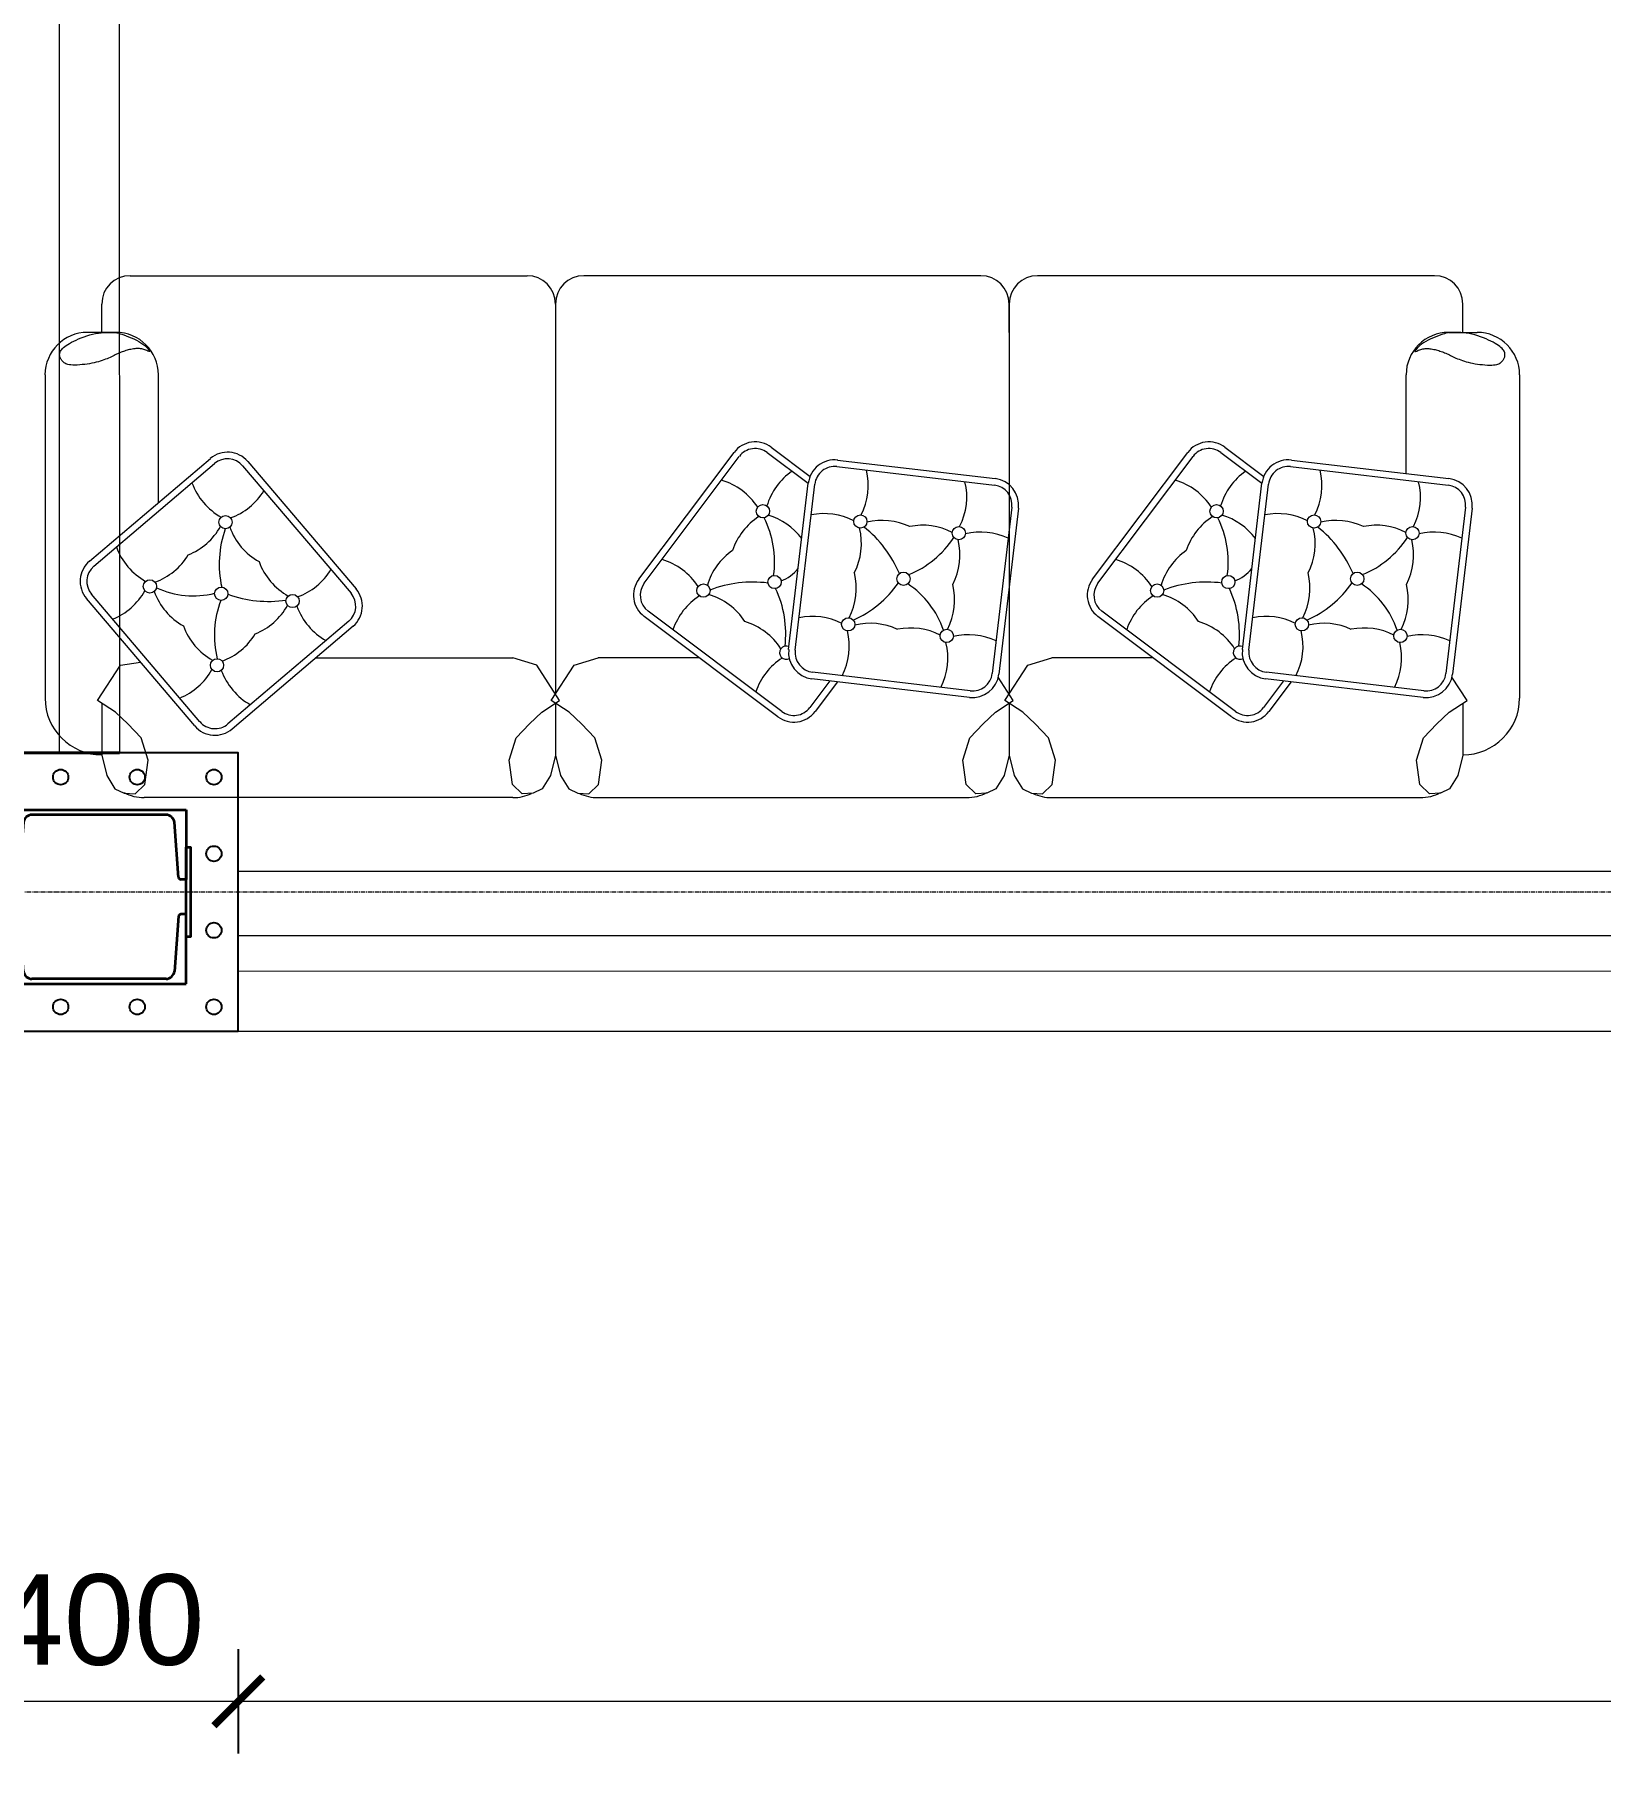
# Model space of a CAD drawing. Header units: millimetres. Extents: x 19543921 to 20171754, y -3528062 to -3222959.
# Drawn here: x 19631157 to 19633405, y -3255413 to -3252928 of the extents above; entities that cross this region are included whole.
import ezdxf

# ---------------------------------------------------------------- set-up
doc = ezdxf.new("R2010")
doc.units = ezdxf.units.MM
doc.header["$MEASUREMENT"] = 0
doc.header["$PDMODE"] = 35
doc.linetypes.add('CENTER', pattern=[2, 1.25, -0.25, 0.25, -0.25])
doc.layers.get('Defpoints').update_dxf_attribs({"color": 169})
for name, color, linetype, lineweight in [('center', 4, 'Continuous', 9), ('Dimension', 4, 'Continuous', 9), ('FURNITURE', 34, 'Continuous', 5), ('wall', 1, 'Continuous', 35), ('Windows', 4, 'Continuous', 13)]:
    doc.layers.add(name, color=color, linetype=linetype, lineweight=lineweight)
doc.styles.add('ordinary', font='arial.ttf')
doc.dimstyles.new('outer dimension', dxfattribs={"dimtxt": 130, "dimasz": 70, "dimexe": 75, "dimexo": 150, "dimgap": 50, "dimtad": 1, "dimdec": 0, "dimrnd": 5, "dimzin": 12, "dimdsep": 46, "dimtxsty": 'ordinary', "dimblk": 'ARCHTICK', "dimcen": 0.09, "dimclrd": 256, "dimclre": 256, "dimclrt": 256, "dimadec": 0, "dimazin": 3, "dimtfac": 1, "dimtdec": 0, "dimtix": 1, "dimtmove": 1, "dimatfit": 2, "dimldrblk": 'ARCHTICK', "dimfxl": 75, "dimfxlon": 1, "dimtolj": 1, "dimtzin": 12, "dimlwd": -1, "dimarcsym": 0})

# ---------------------------------------------------------------- blocks, each defined once
blk = doc.blocks.new('c-section')
at = {"layer": 'wall'}
for p, q in [((75, 318.1), (325, 318.1)), ((75, 318.1), (75, 218.1)), ((91.8, 300.1), (85.6, 220.9)), ((296.3, 310.9), (103.7, 310.9)), ((314.4, 220.9), (308.2, 300.1)), ((325, 318.1), (325, 218.1)), ((82.4, 218.1), (75, 218.1)), ((325, 218.1), (317.6, 218.1)), ((75, 68.1), (75, 168.1)), ((82.4, 168.1), (75, 168.1)), ((91.8, 86), (85.6, 165.2)), ((314.4, 165.2), (308.2, 86)), ((325, 168.1), (317.6, 168.1)), ((325, 68.1), (325, 168.1)), ((296.3, 75.3), (103.7, 75.3)), ((75, 68.1), (325, 68.1))]:
    blk.add_line(p, q, dxfattribs=at)
at = {"layer": 'wall', "color": 2, "lineweight": -3}
blk.add_lwpolyline([(0, 0), (400, 0), (400, 400), (0, 400)], close=True, dxfattribs=at)
at = {"layer": 'wall', "linetype": 'Continuous', "ltscale": 1000}
for points in [[(68.7, 264.2), (75, 264.2), (75, 135.8), (68.7, 135.8)], [(325, 264.2), (331.3, 264.2), (331.3, 135.8), (325, 135.8)]]:
    blk.add_lwpolyline(points, close=True, dxfattribs=at)
at = {"layer": 'wall', "color": 2, "lineweight": -3}
for centre in [(35, 365), (145, 365), (255, 365), (365, 365), (35, 255), (365, 255), (35, 145), (365, 145), (35, 35), (145, 35), (255, 35), (365, 35)]:
    blk.add_circle(centre, 11, dxfattribs=at)
at = {"layer": 'wall'}
for centre, radius, start, end in [((103.7, 298.9), 12, 90, 174), ((296.3, 298.9), 12, 6, 90), ((82.4, 221.3), 3.2, 270, 354), ((317.6, 221.3), 3.2, 186, 270), ((82.4, 164.9), 3.2, 6, 90), ((317.6, 164.9), 3.2, 90, 174), ((103.7, 87.3), 12, 186, 270), ((296.3, 87.3), 12, 270, 354)]:
    blk.add_arc(centre, radius, start, end, dxfattribs=at)
blk = doc.blocks.new('_ArchTick')
at = {"color": 0, "linetype": 'ByBlock', "const_width": 0.15}
blk.add_lwpolyline([(-0.5, -0.5), (0.5, 0.5)], dxfattribs=at)
blk = doc.blocks.new('*D83')
at = {"layer": 'Defpoints', "color": 0, "linetype": 'Continuous', "ltscale": 1000, "transparency": 16777216}
for p in [(19631049.5, -3254359), (19631449.5, -3254359), (19631449.5, -3255321.3)]:
    blk.add_point(p, dxfattribs=at)
at = {"layer": 'Dimension', "linetype": 'Continuous', "lineweight": -2, "ltscale": 1000, "transparency": 16777216}
for p, q in [((19631049.5, -3255246.3), (19631049.5, -3255396.3)), ((19631449.5, -3255246.3), (19631449.5, -3255396.3))]:
    blk.add_line(p, q, dxfattribs=at)
at = {"layer": 'Dimension', "ltscale": 1000, "transparency": 16777216}
blk.add_line((19631049.5, -3255321.3), (19631449.5, -3255321.3), dxfattribs=at)
at = {"layer": 'Dimension', "linetype": 'Continuous', "ltscale": 1000, "transparency": 16777216, "xscale": 70, "yscale": 70, "zscale": 70, "rotation": 180}
blk.add_blockref('_ArchTick', (19631049.5, -3255321.3), dxfattribs=at)
at = {"layer": 'Dimension', "linetype": 'Continuous', "ltscale": 1000, "transparency": 16777216, "xscale": 70, "yscale": 70, "zscale": 70}
blk.add_blockref('_ArchTick', (19631449.5, -3255321.3), dxfattribs=at)
at = {"layer": 'Dimension', "linetype": 'Continuous', "ltscale": 1000, "transparency": 16777216, "insert": (19631249.5, -3255204.9), "char_height": 130, "attachment_point": 5, "style": 'ordinary'}
blk.add_mtext('\\A1;400', dxfattribs=at)
blk = doc.blocks.new('*D84')
at = {"layer": 'Defpoints', "color": 0, "linetype": 'Continuous', "ltscale": 1000, "transparency": 16777216}
for p in [(19631449.5, -3254359), (19636049.3, -3254359), (19636049.3, -3255321.3)]:
    blk.add_point(p, dxfattribs=at)
at = {"layer": 'Dimension', "linetype": 'Continuous', "lineweight": -2, "ltscale": 1000, "transparency": 16777216}
for p, q in [((19631449.5, -3255246.3), (19631449.5, -3255396.3)), ((19636049.3, -3255246.3), (19636049.3, -3255396.3))]:
    blk.add_line(p, q, dxfattribs=at)
at = {"layer": 'Dimension', "ltscale": 1000, "transparency": 16777216}
blk.add_line((19631449.5, -3255321.3), (19636049.3, -3255321.3), dxfattribs=at)
at = {"layer": 'Dimension', "linetype": 'Continuous', "ltscale": 1000, "transparency": 16777216, "xscale": 70, "yscale": 70, "zscale": 70, "rotation": 180}
blk.add_blockref('_ArchTick', (19631449.5, -3255321.3), dxfattribs=at)
at = {"layer": 'Dimension', "linetype": 'Continuous', "ltscale": 1000, "transparency": 16777216, "xscale": 70, "yscale": 70, "zscale": 70}
blk.add_blockref('_ArchTick', (19636049.3, -3255321.3), dxfattribs=at)
at = {"layer": 'Dimension', "linetype": 'Continuous', "ltscale": 1000, "transparency": 16777216, "insert": (19633749.4, -3255204.9), "char_height": 130, "attachment_point": 5, "style": 'ordinary'}
blk.add_mtext('\\A1;4600', dxfattribs=at)
blk = doc.blocks.new('*D90')
at = {"layer": 'Defpoints', "color": 0, "linetype": 'Continuous', "ltscale": 1000, "transparency": 16777216}
for p in [(19631249.5, -3254359), (19636249.3, -3254359), (19631249.5, -3255600.4)]:
    blk.add_point(p, dxfattribs=at)
at = {"layer": 'Dimension', "linetype": 'Continuous', "lineweight": -2, "ltscale": 1000, "transparency": 16777216}
for p, q in [((19631249.5, -3255525.4), (19631249.5, -3255675.4)), ((19636249.3, -3255525.4), (19636249.3, -3255675.4))]:
    blk.add_line(p, q, dxfattribs=at)
at = {"layer": 'Dimension', "ltscale": 1000, "transparency": 16777216}
blk.add_line((19636249.3, -3255600.4), (19631249.5, -3255600.4), dxfattribs=at)
at = {"layer": 'Dimension', "linetype": 'Continuous', "ltscale": 1000, "transparency": 16777216, "xscale": 70, "yscale": 70, "zscale": 70, "rotation": 180}
blk.add_blockref('_ArchTick', (19631249.5, -3255600.4), dxfattribs=at)
at = {"layer": 'Dimension', "linetype": 'Continuous', "ltscale": 1000, "transparency": 16777216, "xscale": 70, "yscale": 70, "zscale": 70}
blk.add_blockref('_ArchTick', (19636249.3, -3255600.4), dxfattribs=at)
at = {"layer": 'Dimension', "linetype": 'Continuous', "ltscale": 1000, "transparency": 16777216, "insert": (19633749.4, -3255484), "char_height": 130, "attachment_point": 5, "style": 'ordinary'}
blk.add_mtext('\\A1;5000', dxfattribs=at)
blk = doc.blocks.new('*D39')
at = {"layer": 'Defpoints', "color": 0, "linetype": 'Continuous', "ltscale": 1000, "transparency": 16777216}
for p in [(19631049.5, -3254359), (19640649.5, -3254359), (19640649.5, -3255906.8)]:
    blk.add_point(p, dxfattribs=at)
at = {"layer": 'Dimension', "linetype": 'Continuous', "lineweight": -2, "ltscale": 1000, "transparency": 16777216}
for p, q in [((19631049.5, -3255831.8), (19631049.5, -3255981.8)), ((19640649.5, -3255831.8), (19640649.5, -3255981.8))]:
    blk.add_line(p, q, dxfattribs=at)
at = {"layer": 'Dimension', "ltscale": 1000, "transparency": 16777216}
blk.add_line((19631049.5, -3255906.8), (19640649.5, -3255906.8), dxfattribs=at)
at = {"layer": 'Dimension', "linetype": 'Continuous', "ltscale": 1000, "transparency": 16777216, "xscale": 70, "yscale": 70, "zscale": 70, "rotation": 180}
blk.add_blockref('_ArchTick', (19631049.5, -3255906.8), dxfattribs=at)
at = {"layer": 'Dimension', "linetype": 'Continuous', "ltscale": 1000, "transparency": 16777216, "xscale": 70, "yscale": 70, "zscale": 70}
blk.add_blockref('_ArchTick', (19640649.5, -3255906.8), dxfattribs=at)
at = {"layer": 'Dimension', "linetype": 'Continuous', "ltscale": 1000, "transparency": 16777216, "insert": (19635849.5, -3255790.4), "char_height": 130, "attachment_point": 5, "style": 'ordinary'}
blk.add_mtext('\\A1;9600', dxfattribs=at)

msp = doc.modelspace()

# ---------------------------------------------------------------- linework, layer by layer
at = {"layer": 'center', "color": 251, "linetype": 'CENTER', "ltscale": 5}
msp.add_line((19628965.4, -3254159), (19644132.6, -3254159), dxfattribs=at)
at = {"layer": 'FURNITURE'}
for p, q in [((19631294.2, -3253273.8), (19631864.2, -3253273.8)), ((19632515.6, -3253273.8), (19631945.6, -3253273.8)), ((19633167.1, -3253273.8), (19632597.1, -3253273.8)), ((19631253.5, -3253355.2), (19631253.5, -3253314.5)), ((19631904.9, -3253314.5), (19631904.9, -3253874.6)), ((19631904.9, -3253314.5), (19631904.9, -3253355.2)), ((19632556.3, -3253355.2), (19632556.3, -3253314.5)), ((19632556.3, -3253314.5), (19632556.3, -3253874.6)), ((19632556.3, -3253314.5), (19632556.3, -3253874.6)), ((19633207.8, -3253355.2), (19633207.8, -3253314.5)), ((19631224, -3253362.9), (19631228, -3253361.4)), ((19631228, -3253361.4), (19631232.1, -3253360.1)), ((19631232.1, -3253360.1), (19631236.2, -3253358.9)), ((19631273.8, -3253355.2), (19631233.1, -3253355.2)), ((19631236.2, -3253358.9), (19631240.4, -3253357.8)), ((19631240.4, -3253357.8), (19631244.6, -3253357)), ((19631244.6, -3253357), (19631248.7, -3253356.4)), ((19631248.7, -3253356.4), (19631252.7, -3253355.9)), ((19631252.7, -3253355.9), (19631256.5, -3253355.6)), ((19631256.5, -3253355.6), (19631260, -3253355.4)), ((19631260, -3253355.4), (19631263.2, -3253355.3)), ((19631263.2, -3253355.3), (19631265.9, -3253355.3)), ((19631265.9, -3253355.3), (19631268.3, -3253355.3)), ((19631268.3, -3253355.3), (19631270.1, -3253355.3)), ((19631270.1, -3253355.3), (19631271.6, -3253355.3)), ((19631271.6, -3253355.3), (19631272.8, -3253355.4)), ((19631272.8, -3253355.4), (19631273.9, -3253355.5)), ((19631273.9, -3253355.5), (19631275, -3253355.7)), ((19631275, -3253355.7), (19631276.3, -3253356.1)), ((19631276.3, -3253356.1), (19631277.8, -3253356.5)), ((19631277.8, -3253356.5), (19631279.8, -3253357.2)), ((19631279.8, -3253357.2), (19631282.3, -3253358)), ((19631282.3, -3253358), (19631285.3, -3253359)), ((19631285.3, -3253359), (19631288.6, -3253360.2)), ((19631288.6, -3253360.2), (19631292.1, -3253361.5)), ((19631292.1, -3253361.5), (19631295.8, -3253363)), ((19633169.1, -3253361.5), (19633165.4, -3253363)), ((19633172.6, -3253360.2), (19633169.1, -3253361.5)), ((19633176, -3253359), (19633172.6, -3253360.2)), ((19633178.9, -3253358), (19633176, -3253359)), ((19633181.4, -3253357.2), (19633178.9, -3253358)), ((19633183.4, -3253356.5), (19633181.4, -3253357.2)), ((19633185, -3253356.1), (19633183.4, -3253356.5)), ((19633186.2, -3253355.7), (19633185, -3253356.1)), ((19633187.4, -3253355.5), (19633186.2, -3253355.7)), ((19633187.4, -3253355.2), (19633228.1, -3253355.2)), ((19633188.4, -3253355.4), (19633187.4, -3253355.5)), ((19633189.7, -3253355.3), (19633188.4, -3253355.4)), ((19633191.1, -3253355.3), (19633189.7, -3253355.3)), ((19633193, -3253355.3), (19633191.1, -3253355.3)), ((19633195.3, -3253355.3), (19633193, -3253355.3)), ((19633198.1, -3253355.3), (19633195.3, -3253355.3)), ((19633201.3, -3253355.4), (19633198.1, -3253355.3)), ((19633204.8, -3253355.6), (19633201.3, -3253355.4)), ((19633208.6, -3253355.9), (19633204.8, -3253355.6)), ((19633212.5, -3253356.4), (19633208.6, -3253355.9)), ((19633216.6, -3253357), (19633212.5, -3253356.4)), ((19633220.8, -3253357.8), (19633216.6, -3253357)), ((19633225, -3253358.9), (19633220.8, -3253357.8)), ((19633229.2, -3253360.1), (19633225, -3253358.9)), ((19633233.2, -3253361.4), (19633229.2, -3253360.1)), ((19633237.2, -3253362.9), (19633233.2, -3253361.4)), ((19631193, -3253386.9), (19631193.1, -3253385.8)), ((19631193, -3253388.1), (19631193, -3253386.9)), ((19631193.1, -3253385.8), (19631193.3, -3253384.6)), ((19631193.3, -3253384.6), (19631193.7, -3253383.4)), ((19631193.7, -3253383.4), (19631194.3, -3253382.2)), ((19631194.3, -3253382.2), (19631195.1, -3253380.9)), ((19631195.1, -3253380.9), (19631196, -3253379.6)), ((19631196, -3253379.6), (19631197.3, -3253378.2)), ((19631197.3, -3253378.2), (19631198.7, -3253376.9)), ((19631198.7, -3253376.9), (19631200.4, -3253375.5)), ((19631200.4, -3253375.5), (19631202.4, -3253374)), ((19631202.4, -3253374), (19631204.7, -3253372.6)), ((19631204.7, -3253372.6), (19631207.2, -3253371)), ((19631207.2, -3253371), (19631210, -3253369.4)), ((19631210, -3253369.4), (19631213.2, -3253367.8)), ((19631213.2, -3253367.8), (19631216.6, -3253366.2)), ((19631216.6, -3253366.2), (19631220.2, -3253364.5)), ((19631220.2, -3253364.5), (19631224, -3253362.9)), ((19631272.8, -3253387.6), (19631271.1, -3253388.4)), ((19631274.6, -3253386.7), (19631272.8, -3253387.6)), ((19631276.3, -3253386), (19631274.6, -3253386.7)), ((19631278, -3253385.2), (19631276.3, -3253386)), ((19631279.6, -3253384.5), (19631278, -3253385.2)), ((19631281.3, -3253383.8), (19631279.6, -3253384.5)), ((19631282.9, -3253383.2), (19631281.3, -3253383.8)), ((19631284.6, -3253382.6), (19631282.9, -3253383.2)), ((19631286.3, -3253382), (19631284.6, -3253382.6)), ((19631288, -3253381.5), (19631286.3, -3253382)), ((19631289.8, -3253380.9), (19631288, -3253381.5)), ((19631291.6, -3253380.4), (19631289.8, -3253380.9)), ((19631293.5, -3253380), (19631291.6, -3253380.4)), ((19631295.3, -3253379.6), (19631293.5, -3253380)), ((19631297.2, -3253379.2), (19631295.3, -3253379.6)), ((19631295.8, -3253363), (19631299.5, -3253364.6)), ((19631299, -3253379), (19631297.2, -3253379.2)), ((19631300.8, -3253378.7), (19631299, -3253379)), ((19631299.5, -3253364.6), (19631303.2, -3253366.3)), ((19631302.6, -3253378.6), (19631300.8, -3253378.7)), ((19631304.3, -3253378.5), (19631302.6, -3253378.6)), ((19631303.2, -3253366.3), (19631306.6, -3253368.2)), ((19631306, -3253378.5), (19631304.3, -3253378.5)), ((19631307.7, -3253378.6), (19631306, -3253378.5)), ((19631306.6, -3253368.2), (19631309.8, -3253370.2)), ((19631309.3, -3253378.8), (19631307.7, -3253378.6)), ((19631310.9, -3253379.1), (19631309.3, -3253378.8)), ((19631309.8, -3253370.2), (19631312.7, -3253372.2)), ((19631312.4, -3253379.4), (19631310.9, -3253379.1)), ((19631314, -3253379.8), (19631312.4, -3253379.4)), ((19631312.7, -3253372.2), (19631315.2, -3253374.3)), ((19631315.5, -3253380.3), (19631314, -3253379.8)), ((19631315.2, -3253374.3), (19631317.4, -3253376.2)), ((19631316.9, -3253380.9), (19631315.5, -3253380.3)), ((19631318.3, -3253381.4), (19631316.9, -3253380.9)), ((19631317.4, -3253376.2), (19631319.2, -3253378)), ((19631319.6, -3253382), (19631318.3, -3253381.4)), ((19631319.2, -3253378), (19631320.6, -3253379.6)), ((19631320.7, -3253382.4), (19631319.6, -3253382)), ((19631320.6, -3253379.6), (19631321.7, -3253380.9)), ((19631321.6, -3253382.7), (19631320.7, -3253382.4)), ((19631322.2, -3253382.7), (19631321.6, -3253382.7)), ((19631321.7, -3253380.9), (19631322.2, -3253381.9)), ((19631322.2, -3253381.9), (19631322.4, -3253382.5)), ((19631322.4, -3253382.5), (19631322.2, -3253382.7)), ((19633139, -3253381.9), (19633138.8, -3253382.5)), ((19633138.8, -3253382.5), (19633139.1, -3253382.7)), ((19633139.6, -3253380.9), (19633139, -3253381.9)), ((19633139.1, -3253382.7), (19633139.7, -3253382.7)), ((19633140.6, -3253379.6), (19633139.6, -3253380.9)), ((19633139.7, -3253382.7), (19633140.5, -3253382.4)), ((19633140.5, -3253382.4), (19633141.6, -3253382)), ((19633142, -3253378), (19633140.6, -3253379.6)), ((19633141.6, -3253382), (19633142.9, -3253381.4)), ((19633143.9, -3253376.2), (19633142, -3253378)), ((19633142.9, -3253381.4), (19633144.3, -3253380.9)), ((19633146, -3253374.3), (19633143.9, -3253376.2)), ((19633144.3, -3253380.9), (19633145.8, -3253380.3)), ((19633145.8, -3253380.3), (19633147.3, -3253379.8)), ((19633148.6, -3253372.2), (19633146, -3253374.3)), ((19633147.3, -3253379.8), (19633148.8, -3253379.4)), ((19633151.4, -3253370.2), (19633148.6, -3253372.2)), ((19633148.8, -3253379.4), (19633150.4, -3253379.1)), ((19633150.4, -3253379.1), (19633152, -3253378.8)), ((19633154.6, -3253368.2), (19633151.4, -3253370.2)), ((19633152, -3253378.8), (19633153.6, -3253378.6)), ((19633153.6, -3253378.6), (19633155.2, -3253378.5)), ((19633158.1, -3253366.3), (19633154.6, -3253368.2)), ((19633155.2, -3253378.5), (19633156.9, -3253378.5)), ((19633156.9, -3253378.5), (19633158.7, -3253378.6)), ((19633161.7, -3253364.6), (19633158.1, -3253366.3)), ((19633158.7, -3253378.6), (19633160.5, -3253378.7)), ((19633160.5, -3253378.7), (19633162.3, -3253379)), ((19633165.4, -3253363), (19633161.7, -3253364.6)), ((19633162.3, -3253379), (19633164.1, -3253379.2)), ((19633164.1, -3253379.2), (19633165.9, -3253379.6)), ((19633165.9, -3253379.6), (19633167.8, -3253380)), ((19633167.8, -3253380), (19633169.6, -3253380.4)), ((19633169.6, -3253380.4), (19633171.4, -3253380.9)), ((19633171.4, -3253380.9), (19633173.2, -3253381.5)), ((19633173.2, -3253381.5), (19633174.9, -3253382)), ((19633174.9, -3253382), (19633176.6, -3253382.6)), ((19633176.6, -3253382.6), (19633178.3, -3253383.2)), ((19633178.3, -3253383.2), (19633180, -3253383.8)), ((19633180, -3253383.8), (19633181.6, -3253384.5)), ((19633181.6, -3253384.5), (19633183.3, -3253385.2)), ((19633183.3, -3253385.2), (19633185, -3253386)), ((19633185, -3253386), (19633186.7, -3253386.7)), ((19633186.7, -3253386.7), (19633188.4, -3253387.6)), ((19633188.4, -3253387.6), (19633190.2, -3253388.4)), ((19633241, -3253364.5), (19633237.2, -3253362.9)), ((19633244.7, -3253366.2), (19633241, -3253364.5)), ((19633248.1, -3253367.8), (19633244.7, -3253366.2)), ((19633251.2, -3253369.4), (19633248.1, -3253367.8)), ((19633254, -3253371), (19633251.2, -3253369.4)), ((19633256.6, -3253372.6), (19633254, -3253371)), ((19633258.8, -3253374), (19633256.6, -3253372.6)), ((19633260.8, -3253375.5), (19633258.8, -3253374)), ((19633262.5, -3253376.9), (19633260.8, -3253375.5)), ((19633264, -3253378.2), (19633262.5, -3253376.9)), ((19633265.2, -3253379.6), (19633264, -3253378.2)), ((19633266.2, -3253380.9), (19633265.2, -3253379.6)), ((19633267, -3253382.2), (19633266.2, -3253380.9)), ((19633267.5, -3253383.4), (19633267, -3253382.2)), ((19633267.9, -3253384.6), (19633267.5, -3253383.4)), ((19633268.2, -3253385.8), (19633267.9, -3253384.6)), ((19633268.2, -3253386.9), (19633268.2, -3253385.8)), ((19633268.2, -3253388.1), (19633268.2, -3253386.9)), ((19631193.2, -3253389.1), (19631193, -3253388.1)), ((19631193.4, -3253390.2), (19631193.2, -3253389.1)), ((19631193.7, -3253391.2), (19631193.4, -3253390.2)), ((19631194.1, -3253392.1), (19631193.7, -3253391.2)), ((19631194.5, -3253393.1), (19631194.1, -3253392.1)), ((19631195, -3253394), (19631194.5, -3253393.1)), ((19631195.6, -3253394.8), (19631195, -3253394)), ((19631196.2, -3253395.7), (19631195.6, -3253394.8)), ((19631196.9, -3253396.5), (19631196.2, -3253395.7)), ((19631197.6, -3253397.3), (19631196.9, -3253396.5)), ((19631198.5, -3253398.1), (19631197.6, -3253397.3)), ((19631199.4, -3253398.9), (19631198.5, -3253398.1)), ((19631200.5, -3253399.6), (19631199.4, -3253398.9)), ((19631201.7, -3253400.3), (19631200.5, -3253399.6)), ((19631203.2, -3253400.9), (19631201.7, -3253400.3)), ((19631204.9, -3253401.4), (19631203.2, -3253400.9)), ((19631207, -3253401.8), (19631204.9, -3253401.4)), ((19631209.3, -3253402), (19631207, -3253401.8)), ((19631212.1, -3253402.2), (19631209.3, -3253402)), ((19631215.1, -3253402.2), (19631212.1, -3253402.2)), ((19631218.4, -3253402.1), (19631215.1, -3253402.2)), ((19631221.8, -3253401.9), (19631218.4, -3253402.1)), ((19631225.4, -3253401.6), (19631221.8, -3253401.9)), ((19631229, -3253401.2), (19631225.4, -3253401.6)), ((19631232.6, -3253400.7), (19631229, -3253401.2)), ((19631236, -3253400.2), (19631232.6, -3253400.7)), ((19631239.4, -3253399.6), (19631236, -3253400.2)), ((19631242.6, -3253398.9), (19631239.4, -3253399.6)), ((19631245.7, -3253398.1), (19631242.6, -3253398.9)), ((19631248.6, -3253397.4), (19631245.7, -3253398.1)), ((19631251.3, -3253396.5), (19631248.6, -3253397.4)), ((19631254, -3253395.7), (19631251.3, -3253396.5)), ((19631256.5, -3253394.8), (19631254, -3253395.7)), ((19631258.9, -3253393.9), (19631256.5, -3253394.8)), ((19631261.2, -3253393), (19631258.9, -3253393.9)), ((19631263.3, -3253392.1), (19631261.2, -3253393)), ((19631265.4, -3253391.1), (19631263.3, -3253392.1)), ((19631267.3, -3253390.2), (19631265.4, -3253391.1)), ((19631269.2, -3253389.3), (19631267.3, -3253390.2)), ((19631271.1, -3253388.4), (19631269.2, -3253389.3)), ((19633190.2, -3253388.4), (19633192, -3253389.3)), ((19633192, -3253389.3), (19633193.9, -3253390.2)), ((19633193.9, -3253390.2), (19633195.9, -3253391.1)), ((19633195.9, -3253391.1), (19633197.9, -3253392.1)), ((19633197.9, -3253392.1), (19633200.1, -3253393)), ((19633200.1, -3253393), (19633202.4, -3253393.9)), ((19633202.4, -3253393.9), (19633204.7, -3253394.8)), ((19633204.7, -3253394.8), (19633207.3, -3253395.7)), ((19633207.3, -3253395.7), (19633209.9, -3253396.5)), ((19633209.9, -3253396.5), (19633212.7, -3253397.4)), ((19633212.7, -3253397.4), (19633215.6, -3253398.1)), ((19633215.6, -3253398.1), (19633218.6, -3253398.9)), ((19633218.6, -3253398.9), (19633221.8, -3253399.6)), ((19633221.8, -3253399.6), (19633225.2, -3253400.2)), ((19633225.2, -3253400.2), (19633228.7, -3253400.7)), ((19633228.7, -3253400.7), (19633232.3, -3253401.2)), ((19633232.3, -3253401.2), (19633235.9, -3253401.6)), ((19633235.9, -3253401.6), (19633239.4, -3253401.9)), ((19633239.4, -3253401.9), (19633242.9, -3253402.1)), ((19633242.9, -3253402.1), (19633246.1, -3253402.2)), ((19633246.1, -3253402.2), (19633249.2, -3253402.2)), ((19633249.2, -3253402.2), (19633251.9, -3253402)), ((19633251.9, -3253402), (19633254.3, -3253401.8)), ((19633254.3, -3253401.8), (19633256.3, -3253401.4)), ((19633256.3, -3253401.4), (19633258, -3253400.9)), ((19633258, -3253400.9), (19633259.5, -3253400.3)), ((19633259.5, -3253400.3), (19633260.8, -3253399.6)), ((19633260.8, -3253399.6), (19633261.8, -3253398.9)), ((19633261.8, -3253398.9), (19633262.8, -3253398.1)), ((19633262.8, -3253398.1), (19633263.6, -3253397.3)), ((19633263.6, -3253397.3), (19633264.4, -3253396.5)), ((19633264.4, -3253396.5), (19633265.1, -3253395.7)), ((19633265.1, -3253395.7), (19633265.7, -3253394.8)), ((19633265.7, -3253394.8), (19633266.2, -3253394)), ((19633266.2, -3253394), (19633266.7, -3253393.1)), ((19633266.7, -3253393.1), (19633267.2, -3253392.1)), ((19633267.2, -3253392.1), (19633267.5, -3253391.2)), ((19633267.5, -3253391.2), (19633267.8, -3253390.2)), ((19633267.8, -3253390.2), (19633268.1, -3253389.1)), ((19633268.1, -3253389.1), (19633268.2, -3253388.1)), ((19631172.1, -3253416.3), (19631172.1, -3253880.6)), ((19631334.9, -3253599.7), (19631334.9, -3253416.3)), ((19633126.3, -3253558.1), (19633126.3, -3253416.3)), ((19633289.2, -3253416.3), (19633289.2, -3253880.6)), ((19631235.9, -3253683.8), (19631409.4, -3253536.4)), ((19632024.7, -3253709.9), (19632161.3, -3253527.8)), ((19632032.3, -3253715.6), (19632168.9, -3253533.5)), ((19632208.9, -3253527.8), (19632267.9, -3253572)), ((19632214.7, -3253520.2), (19632270.4, -3253562)), ((19632676.1, -3253709.9), (19632812.8, -3253527.8)), ((19632683.7, -3253715.6), (19632820.4, -3253533.5)), ((19632860.4, -3253527.8), (19632919.3, -3253572)), ((19632866.1, -3253520.2), (19632921.9, -3253562)), ((19631242.1, -3253691.1), (19631415.5, -3253543.6)), ((19631455.8, -3253546.9), (19631611.4, -3253729.9)), ((19631463.1, -3253540.7), (19631618.6, -3253723.7)), ((19631394.3, -3253914.4), (19631238.8, -3253731.3)), ((19631387.1, -3253920.5), (19631231.5, -3253737.5)), ((19632230.1, -3253899.7), (19632038, -3253755.6)), ((19632881.5, -3253899.7), (19632689.4, -3253755.6)), ((19631608.1, -3253770.2), (19631434.6, -3253917.6)), ((19631614.3, -3253777.4), (19631440.8, -3253924.9)), ((19632224.4, -3253907.4), (19632032.3, -3253763.2)), ((19632875.8, -3253907.4), (19632683.7, -3253763.2)), ((19631247.5, -3253883.8), (19631280.4, -3253833.2)), ((19631280.4, -3253833.2), (19631309.3, -3253829)), ((19631561.2, -3253822.5), (19631843.8, -3253822.5)), ((19631878, -3253833.2), (19631843.8, -3253822.5)), ((19631910.9, -3253883.8), (19631878, -3253833.2)), ((19631898.9, -3253883.8), (19631931.8, -3253833.2)), ((19631931.8, -3253833.2), (19631966, -3253822.5)), ((19632111.3, -3253822.5), (19631966, -3253822.5)), ((19632550.3, -3253883.8), (19632583.2, -3253833.2)), ((19632583.2, -3253833.2), (19632617.4, -3253822.5)), ((19632762.8, -3253822.5), (19632617.4, -3253822.5)), ((19632298.7, -3253855.9), (19632270.1, -3253894)), ((19632309.7, -3253857.2), (19632277.7, -3253899.7)), ((19632562.3, -3253883.8), (19632540.7, -3253850.6)), ((19632950.2, -3253855.9), (19632921.5, -3253894)), ((19632961.1, -3253857.2), (19632929.1, -3253899.7)), ((19633213.8, -3253883.8), (19633192.1, -3253850.6)), ((19631273.1, -3253900.7), (19631247.5, -3253883.8)), ((19631885.2, -3253900.7), (19631910.9, -3253883.8)), ((19631924.6, -3253900.7), (19631898.9, -3253883.8)), ((19632536.7, -3253900.7), (19632562.3, -3253883.8)), ((19632576, -3253900.7), (19632550.3, -3253883.8)), ((19633188.1, -3253900.7), (19633213.8, -3253883.8)), ((19631253.5, -3253887.8), (19631253.5, -3253962.4)), ((19631290.9, -3253917.6), (19631273.1, -3253900.7)), ((19631867.5, -3253917.6), (19631885.2, -3253900.7)), ((19631904.9, -3253887.8), (19631904.9, -3253962.4)), ((19631904.9, -3253887.8), (19631904.9, -3253962.4)), ((19631942.3, -3253917.6), (19631924.6, -3253900.7)), ((19632518.9, -3253917.6), (19632536.7, -3253900.7)), ((19632556.3, -3253887.8), (19632556.3, -3253962.4)), ((19632556.3, -3253887.8), (19632556.3, -3253962.4)), ((19632593.8, -3253917.6), (19632576, -3253900.7)), ((19633170.3, -3253917.6), (19633188.1, -3253900.7)), ((19633207.8, -3253887.8), (19633207.8, -3253962.4)), ((19631310, -3253937.7), (19631290.9, -3253917.6)), ((19631848.4, -3253937.7), (19631867.5, -3253917.6)), ((19631961.4, -3253937.7), (19631942.3, -3253917.6)), ((19632499.8, -3253937.7), (19632518.9, -3253917.6)), ((19632612.9, -3253937.7), (19632593.8, -3253917.6)), ((19633151.3, -3253937.7), (19633170.3, -3253917.6)), ((19631319.9, -3253969.8), (19631310, -3253937.7)), ((19631838.5, -3253969.8), (19631848.4, -3253937.7)), ((19631971.3, -3253969.8), (19631961.4, -3253937.7)), ((19632490, -3253969.8), (19632499.8, -3253937.7)), ((19632622.7, -3253969.8), (19632612.9, -3253937.7)), ((19633141.4, -3253969.8), (19633151.3, -3253937.7)), ((19631253.5, -3253962.4), (19631260.6, -3253991.5)), ((19631315.3, -3254004.4), (19631319.9, -3253969.8)), ((19631843.1, -3254004.4), (19631838.5, -3253969.8)), ((19631904.9, -3253962.4), (19631897.7, -3253991.5)), ((19631904.9, -3253962.4), (19631912.1, -3253991.5)), ((19631966.7, -3254004.4), (19631971.3, -3253969.8)), ((19632494.6, -3254004.4), (19632490, -3253969.8)), ((19632556.3, -3253962.4), (19632549.2, -3253991.5)), ((19632556.3, -3253962.4), (19632563.5, -3253991.5)), ((19632618.1, -3254004.4), (19632622.7, -3253969.8)), ((19633146, -3254004.4), (19633141.4, -3253969.8)), ((19633207.8, -3253962.4), (19633200.6, -3253991.5)), ((19631260.6, -3253991.5), (19631272.5, -3254010.8)), ((19631301.4, -3254018), (19631315.3, -3254004.4)), ((19631856.9, -3254018), (19631843.1, -3254004.4)), ((19631897.7, -3253991.5), (19631885.9, -3254010.8)), ((19631912.1, -3253991.5), (19631923.9, -3254010.8)), ((19631952.9, -3254018), (19631966.7, -3254004.4)), ((19632508.4, -3254018), (19632494.6, -3254004.4)), ((19632549.2, -3253991.5), (19632537.3, -3254010.8)), ((19632563.5, -3253991.5), (19632575.3, -3254010.8)), ((19632604.3, -3254018), (19632618.1, -3254004.4)), ((19633159.8, -3254018), (19633146, -3254004.4)), ((19633200.6, -3253991.5), (19633188.8, -3254010.8)), ((19631272.5, -3254010.8), (19631285.6, -3254017.2)), ((19631285.6, -3254017.2), (19631301.4, -3254018)), ((19631843.8, -3254023.5), (19631314.6, -3254023.5)), ((19631872.7, -3254017.2), (19631856.9, -3254018)), ((19631885.9, -3254010.8), (19631872.7, -3254017.2)), ((19631923.9, -3254010.8), (19631937.1, -3254017.2)), ((19631937.1, -3254017.2), (19631952.9, -3254018)), ((19631966, -3254023.5), (19632495.3, -3254023.5)), ((19632524.2, -3254017.2), (19632508.4, -3254018)), ((19632537.3, -3254010.8), (19632524.2, -3254017.2)), ((19632575.3, -3254010.8), (19632588.5, -3254017.2)), ((19632588.5, -3254017.2), (19632604.3, -3254018)), ((19632617.4, -3254023.5), (19633146.7, -3254023.5)), ((19633175.6, -3254017.2), (19633159.8, -3254018)), ((19633188.8, -3254010.8), (19633175.6, -3254017.2))]:
    msp.add_line(p, q, dxfattribs=at)
for points in [[(19632309, -3253548.1), (19632535.1, -3253574.8)], [(19632310.1, -3253538.6), (19632536.2, -3253565.3)], [(19632960.5, -3253548.1), (19633186.6, -3253574.8)], [(19632961.6, -3253538.6), (19633187.7, -3253565.3)], [(19632239.7, -3253810.5), (19632267.9, -3253572)], [(19632249.2, -3253811.7), (19632277.3, -3253573.1)], [(19632891.2, -3253810.5), (19632919.3, -3253572)], [(19632900.6, -3253811.7), (19632928.7, -3253573.1)], [(19632560.2, -3253606.5), (19632532, -3253845)], [(19632569.6, -3253607.6), (19632541.5, -3253846.1)], [(19633211.6, -3253606.5), (19633183.5, -3253845)], [(19633221.1, -3253607.6), (19633192.9, -3253846.1)], [(19632499.2, -3253879.5), (19632273.1, -3253852.8)], [(19632500.3, -3253870), (19632274.2, -3253843.4)], [(19633150.6, -3253879.5), (19632924.5, -3253852.8)], [(19633151.7, -3253870), (19632925.6, -3253843.4)]]:
    msp.add_lwpolyline(points, dxfattribs=at)
for centre in [(19632202.8, -3253612.2), (19632854.2, -3253612.2), (19631431.2, -3253627.9), (19632342.7, -3253626.9), (19632484.1, -3253643.6), (19632994.1, -3253626.9), (19633135.5, -3253643.6), (19631322.7, -3253720.1), (19632219.5, -3253713.8), (19632404.7, -3253709.1), (19632871, -3253713.8), (19633056.1, -3253709.1), (19631425.1, -3253730.6), (19631527.5, -3253741.1), (19632117.3, -3253726.1), (19632768.8, -3253726.1), (19632325.3, -3253774.6), (19632466.7, -3253791.2), (19632976.7, -3253774.6), (19633118.1, -3253791.2), (19631419, -3253833.4)]:
    msp.add_circle(centre, 9.52, dxfattribs=at)
for centre, radius, start, end in [((19631294.2, -3253314.5), 40.7, 90, 180), ((19631864.2, -3253314.5), 40.7, 0, 90), ((19631945.6, -3253314.5), 40.7, 90, 180), ((19632515.6, -3253314.5), 40.7, 0, 90), ((19632597.1, -3253314.5), 40.7, 90, 180), ((19633167.1, -3253314.5), 40.7, 0, 90), ((19631233.1, -3253416.3), 61.1, 90, 180), ((19631273.8, -3253416.3), 61.1, 0, 90), ((19633187.4, -3253416.3), 61.1, 90, 180), ((19633228.1, -3253416.3), 61.1, 0, 90), ((19631434, -3253565.4), 38.1, 40.3627, 130.3627), ((19631434, -3253565.4), 28.6, 40.3627, 130.3627), ((19632191.8, -3253550.6), 38.1, 53.1132, 143.1132), ((19632191.8, -3253550.6), 28.6, 53.1132, 143.1132), ((19632843.2, -3253550.6), 38.1, 53.1132, 143.1132), ((19632843.2, -3253550.6), 28.6, 53.1132, 143.1132), ((19632297.4, -3253630.8), 92.7, 124.6934, 163.5834), ((19632305.7, -3253576.5), 38.1, 83.2752, 173.2752), ((19632305.7, -3253576.5), 28.6, 83.2752, 173.2752), ((19632261.4, -3253575.1), 92.7, 332.8049, 13.7454), ((19632948.8, -3253630.8), 92.7, 124.6934, 163.5834), ((19632957.1, -3253576.5), 38.1, 83.2752, 173.2752), ((19632957.1, -3253576.5), 28.6, 83.2752, 173.2752), ((19632912.8, -3253575.1), 92.7, 332.8049, 13.7454), ((19631470.2, -3253539.7), 92.7, 199.8924, 240.8329), ((19631406.9, -3253534.6), 92.7, 289.8924, 328.7825), ((19632117.2, -3253656.4), 92.7, 32.6429, 73.5834), ((19632402.8, -3253591.8), 92.7, 332.8049, 13.7454), ((19632531.8, -3253603.1), 28.6, 353.2752, 83.2752), ((19632531.8, -3253603.1), 38.1, 353.2752, 83.2752), ((19632768.6, -3253656.4), 92.7, 32.6429, 73.5834), ((19633054.2, -3253591.8), 92.7, 332.8049, 13.7454), ((19633183.2, -3253603.1), 28.6, 353.2752, 83.2752), ((19633183.2, -3253603.1), 38.1, 353.2752, 83.2752), ((19631343, -3253588.9), 92.7, 291.9428, 330.8329), ((19631524.5, -3253603.6), 92.7, 199.8924, 240.8329), ((19632247.1, -3253697.8), 92.7, 122.6429, 161.533), ((19632079.5, -3253684.4), 140, 351.8108, 26.6796), ((19632184.2, -3253706.8), 92.7, 36.7359, 73.5834), ((19632290.9, -3253708.2), 92.7, 62.8049, 101.695), ((19632240, -3253769.1), 172.4, 23.0068, 51.1709), ((19632374.1, -3253718), 92.7, 64.8553, 103.7454), ((19632432.3, -3253724.9), 92.7, 62.8049, 101.695), ((19632898.5, -3253697.8), 92.7, 122.6429, 161.533), ((19632730.9, -3253684.4), 140, 351.8108, 26.6796), ((19632835.7, -3253706.8), 92.7, 36.7359, 73.5834), ((19632942.3, -3253708.2), 92.7, 62.8049, 101.695), ((19632891.4, -3253769.1), 172.4, 23.0068, 51.1709), ((19633025.6, -3253718), 92.7, 64.8553, 103.7454), ((19633083.7, -3253724.9), 92.7, 62.8049, 101.695), ((19631574.3, -3253688.2), 152.2, 160.4935, 192.4958), ((19632251.5, -3253658.4), 92.7, 332.8049, 13.7454), ((19632359.7, -3253573.3), 140, 291.9727, 326.8415), ((19632393, -3253675.1), 92.7, 332.8049, 13.7454), ((19632515.6, -3253734.7), 92.7, 64.8553, 103.7454), ((19632903, -3253658.4), 92.7, 332.8049, 13.7454), ((19633011.1, -3253573.3), 140, 291.9727, 326.8415), ((19633044.4, -3253675.1), 92.7, 332.8049, 13.7454), ((19633167, -3253734.7), 92.7, 64.8553, 103.7454), ((19631260.6, -3253712.8), 38.1, 130.3627, 220.3627), ((19631361.7, -3253631.9), 92.7, 199.8924, 240.8329), ((19631298.4, -3253626.8), 92.7, 289.8924, 328.7825), ((19631566.5, -3253653), 92.7, 199.8924, 240.8329), ((19632031.7, -3253770.3), 92.7, 32.6429, 73.5834), ((19632211.9, -3253744.7), 92.7, 124.6934, 163.5834), ((19632683.1, -3253770.3), 92.7, 32.6429, 73.5834), ((19632863.4, -3253744.7), 92.7, 124.6934, 163.5834), ((19631260.6, -3253712.8), 28.6, 130.3627, 220.3627), ((19631503.2, -3253647.9), 92.7, 289.8924, 328.7825), ((19632055.1, -3253732.7), 38.1, 143.1132, 233.1132), ((19632205.6, -3253654.4), 62.4, 291.8993, 319.89), ((19632244, -3253722.7), 92.7, 332.8049, 13.7454), ((19632706.6, -3253732.7), 38.1, 143.1132, 233.1132), ((19632857.1, -3253654.4), 62.4, 291.8993, 319.89), ((19632895.4, -3253722.7), 92.7, 332.8049, 13.7454), ((19631234.5, -3253681.1), 92.7, 291.9428, 330.8329), ((19631416, -3253695.8), 92.7, 199.8924, 240.8329), ((19631385.1, -3253606.2), 127.5, 245.3975, 283.8476), ((19631493.3, -3253569.2), 172.4, 250.0943, 278.2584), ((19631589.6, -3253748.4), 28.6, 310.3627, 40.3627), ((19631589.6, -3253748.4), 38.1, 310.3627, 40.3627), ((19632055.1, -3253732.7), 28.6, 143.1132, 233.1132), ((19632161.6, -3253811.7), 92.7, 122.6429, 161.533), ((19632098.8, -3253820.7), 92.7, 32.6429, 73.5834), ((19632188.6, -3253886.3), 172.4, 82.8448, 111.0089), ((19632083.4, -3253788.1), 152.2, 353.244, 25.2464), ((19632272, -3253628.7), 152.2, 293.4059, 325.4083), ((19632340.8, -3253823.1), 127.5, 18.31, 56.7601), ((19632385.4, -3253739.4), 92.7, 332.8049, 13.7454), ((19632706.6, -3253732.7), 28.6, 143.1132, 233.1132), ((19632813, -3253811.7), 92.7, 122.6429, 161.533), ((19632750.2, -3253820.7), 92.7, 32.6429, 73.5834), ((19632840.1, -3253886.3), 172.4, 82.8448, 111.0089), ((19632734.8, -3253788.1), 152.2, 353.244, 25.2464), ((19632923.4, -3253628.7), 152.2, 293.4059, 325.4083), ((19632992.2, -3253823.1), 127.5, 18.31, 56.7601), ((19633036.8, -3253739.4), 92.7, 332.8049, 13.7454), ((19631555.2, -3253790.2), 140, 159.0602, 193.9291), ((19631439.3, -3253702.2), 92.7, 291.9428, 330.8329), ((19631620.8, -3253716.9), 92.7, 199.8924, 240.8329), ((19631457.9, -3253745.2), 92.7, 199.8924, 240.8329), ((19632150.6, -3253859.6), 92.7, 32.6429, 73.5834), ((19632273.5, -3253855.8), 92.7, 62.8049, 101.695), ((19632234.1, -3253806), 92.7, 332.8049, 13.7454), ((19632356.7, -3253865.7), 92.7, 64.8553, 103.7454), ((19632414.9, -3253872.5), 92.7, 62.8049, 101.695), ((19632802, -3253859.6), 92.7, 32.6429, 73.5834), ((19632924.9, -3253855.8), 92.7, 62.8049, 101.695), ((19632885.6, -3253806), 92.7, 332.8049, 13.7454), ((19633008.2, -3253865.7), 92.7, 64.8553, 103.7454), ((19633066.3, -3253872.5), 92.7, 62.8049, 101.695), ((19631394.7, -3253740.1), 92.7, 289.8924, 328.7825), ((19632236.2, -3253815.3), 9.52, 65.496, 300.7112), ((19632375.6, -3253822.7), 92.7, 332.8049, 13.7454), ((19632498.2, -3253882.3), 92.7, 64.8553, 103.7454), ((19632887.7, -3253815.3), 9.52, 65.496, 300.7112), ((19633027, -3253822.7), 92.7, 332.8049, 13.7454), ((19633149.6, -3253882.3), 92.7, 64.8553, 103.7454), ((19632280.5, -3253901), 92.7, 122.6429, 161.533), ((19632277.6, -3253815), 38.1, 173.2752, 263.2752), ((19632277.6, -3253815), 28.6, 173.2752, 263.2752), ((19632931.9, -3253901), 92.7, 122.6429, 161.533), ((19632929, -3253815), 38.1, 173.2752, 263.2752), ((19632929, -3253815), 28.6, 173.2752, 263.2752), ((19631330.8, -3253794.4), 92.7, 291.9428, 330.8329), ((19631512.3, -3253809.1), 92.7, 199.8924, 240.8329), ((19632503.7, -3253841.7), 38.1, 263.2752, 353.2752), ((19632503.7, -3253841.7), 28.6, 263.2752, 353.2752), ((19633155.1, -3253841.7), 38.1, 263.2752, 353.2752), ((19633155.1, -3253841.7), 28.6, 263.2752, 353.2752), ((19631253.5, -3253880.6), 81.4, 180, 270), ((19633207.8, -3253880.6), 81.4, 270, 0), ((19632247.2, -3253876.9), 38.1, 233.1132, 323.1132), ((19632247.2, -3253876.9), 28.6, 233.1132, 323.1132), ((19632898.7, -3253876.9), 38.1, 233.1132, 323.1132), ((19632898.7, -3253876.9), 28.6, 233.1132, 323.1132), ((19631416.1, -3253895.8), 38.1, 220.3627, 310.3627), ((19631416.1, -3253895.8), 28.6, 220.3627, 310.3627), ((19631314.6, -3253962.4), 61.1, 241.5186, 270), ((19631843.8, -3253962.4), 61.1, 270, 295.9532), ((19631966, -3253962.4), 61.1, 244.0468, 270), ((19632495.3, -3253962.4), 61.1, 270, 298.4814), ((19632617.4, -3253962.4), 61.1, 244.0468, 270), ((19633146.7, -3253962.4), 61.1, 270, 298.4814)]:
    msp.add_arc(centre, radius, start, end, dxfattribs=at)
at = {"layer": 'wall', "ltscale": 7}
for p, q in [((19631049.5, -3253959), (19631279.1, -3253959)), ((19631279.1, -3253959), (19631049.5, -3253959))]:
    msp.add_line(p, q, dxfattribs=at)
at = {"layer": 'Windows', "ltscale": 7}
for p, q in [((19631193, -3253959), (19631192.6, -3251404)), ((19631449.5, -3254221.7), (19636049.3, -3254221.4)), ((19631449.5, -3254272.5), (19636049.3, -3254272.2))]:
    msp.add_line(p, q, dxfattribs=at)
at = {"layer": 'Windows', "linetype": 'Continuous', "ltscale": 1000}
for p, q in [((19631279.5, -3253959), (19631278.7, -3251404)), ((19631449.5, -3254129), (19636049.3, -3254129)), ((19631449.5, -3254359), (19636174.3, -3254359))]:
    msp.add_line(p, q, dxfattribs=at)

# ---------------------------------------------------------------- block references
at = {"layer": 'wall', "linetype": 'Continuous'}
msp.add_blockref('c-section', (19631049.5, -3254359), dxfattribs=at)

# ---------------------------------------------------------------- dimensions: what is measured, and where the dimension line sits
at = {"layer": 'Dimension', "linetype": 'Continuous', "ltscale": 1000}
for base, p1, p2, picture, middle in [((19631449.5, -3255321.3), (19631049.5, -3254359), (19631449.5, -3254359), '*D83', (19631249.5, -3255204.9)), ((19640649.5, -3255906.8), (19631049.5, -3254359), (19640649.5, -3254359), '*D39', (19635849.5, -3255790.4)), ((19631249.5, -3255600.4), (19636249.3, -3254359), (19631249.5, -3254359), '*D90', (19633749.4, -3255484)), ((19636049.3, -3255321.3), (19631449.5, -3254359), (19636049.3, -3254359), '*D84', (19633749.4, -3255204.9))]:
    dim = msp.add_linear_dim(base=base, p1=p1, p2=p2, dimstyle='outer dimension', dxfattribs=at)
    dim.commit()
    dim.dimension.update_dxf_attribs({"geometry": picture, "text_midpoint": middle})

doc.saveas('drawing.dxf')
